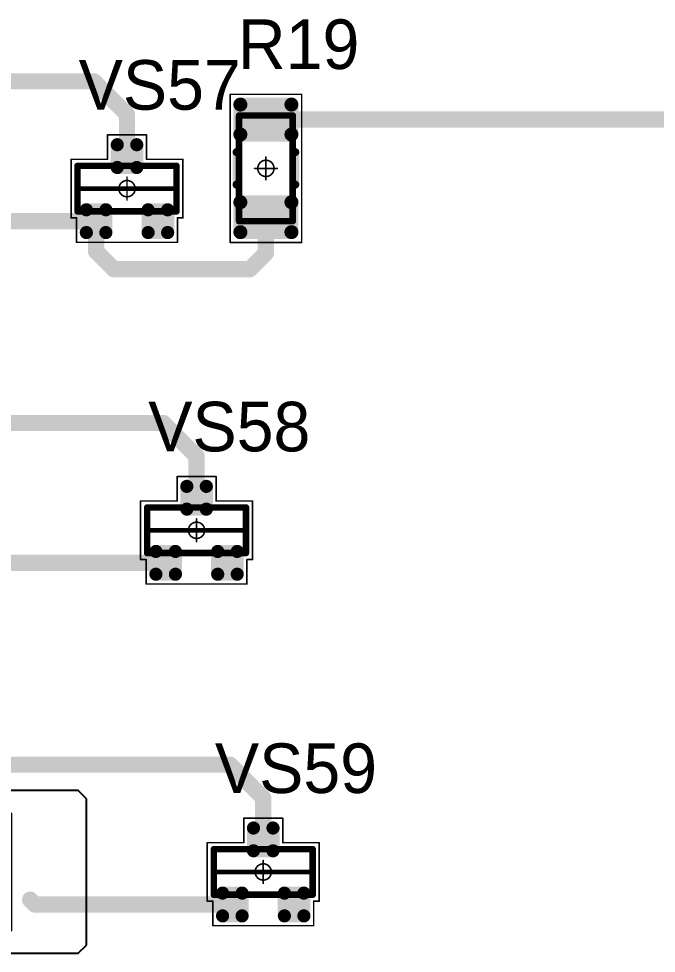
# Model space of a CAD drawing. Header units: millimetres. Extents: x 0 to 395, y 0 to 190.
# Drawn here: x 235.15 to 254.75, y 117.03 to 145.75 of the extents above; entities that cross this region are included whole.
import ezdxf

# ---------------------------------------------------------------- set-up
doc = ezdxf.new("R2010")
doc.units = ezdxf.units.MM
for name, color, linetype in [('Mechanical13', 56, 'Continuous'), ('Mechanical15', 56, 'Continuous'), ('TopLayer', 1, 'Continuous'), ('TopOverlay', 2, 'Continuous'), ('TopPaste', 8, 'Continuous'), ('TopSolder', 216, 'Continuous')]:
    doc.layers.add(name, color=color, linetype=linetype)

# ---------------------------------------------------------------- blocks, each defined once
blk = doc.blocks.new('SOT23_1125')
at = {"layer": 'Mechanical13', "const_width": 0.2}
for points in [[(-0.7, 1.52), (0.7, 1.52)], [(-0.7, 1.52), (-0.7, -1.52)], [(0.7, 1.52), (0.7, -1.52)], [(-0.7, -1.52), (0.7, -1.52)]]:
    blk.add_lwpolyline(points, dxfattribs=at)
at = {"layer": 'Mechanical13', "const_width": 0.1}
for points in [[(-0.75, 1.52, 1), (-0.65, 1.52, 1)], [(-0.75, 1.52, 1), (-0.65, 1.52, 1)], [(0.65, 1.52, 1), (0.75, 1.52, 1)], [(0.65, 1.52, 1), (0.75, 1.52, 1)], [(-0.75, -1.52, 1), (-0.65, -1.52, 1)], [(-0.75, -1.52, 1), (-0.65, -1.52, 1)], [(0.65, -1.52, 1), (0.75, -1.52, 1)], [(0.65, -1.52, 1), (0.75, -1.52, 1)]]:
    blk.add_lwpolyline(points, format="xyb", close=True, dxfattribs=at)
at = {"layer": 'Mechanical15', "const_width": 0.05}
for points in [[(-0.9, 1.72), (-0.9, 1.55)], [(-0.9, 1.72), (0.9, 1.72)], [(0.9, 1.72), (0.9, 0.6)], [(-1.65, 1.55), (-1.65, -1.55)], [(-1.65, 1.55), (-0.9, 1.55)], [(0.9, 0.6), (1.65, 0.6)], [(1.65, 0.6), (1.65, -0.6)], [(0, 0.35), (0, -0.35)], [(-0.35, 0), (0.35, 0)], [(0.9, -0.6), (1.65, -0.6)], [(0.9, -0.6), (0.9, -1.72)], [(-1.65, -1.55), (-0.9, -1.55)], [(-0.9, -1.55), (-0.9, -1.72)], [(-0.9, -1.72), (0.9, -1.72)]]:
    blk.add_lwpolyline(points, dxfattribs=at)
at = {"layer": 'Mechanical15'}
for points, const_width in [([(-0.913, 1.72, 1), (-0.888, 1.72, 1)], 0.025), ([(-0.913, 1.72, 1), (-0.888, 1.72, 1)], 0.025), ([(0.888, 1.72, 1), (0.913, 1.72, 1)], 0.025), ([(0.888, 1.72, 1), (0.913, 1.72, 1)], 0.025), ([(-1.662, 1.55, 1), (-1.637, 1.55, 1)], 0.025), ([(-1.662, 1.55, 1), (-1.637, 1.55, 1)], 0.025), ([(-0.913, 1.55, 1), (-0.888, 1.55, 1)], 0.025), ([(-0.913, 1.55, 1), (-0.888, 1.55, 1)], 0.025), ([(0.888, 0.6, 1), (0.913, 0.6, 1)], 0.025), ([(0.888, 0.6, 1), (0.913, 0.6, 1)], 0.025), ([(1.637, 0.6, 1), (1.662, 0.6, 1)], 0.025), ([(1.637, 0.6, 1), (1.662, 0.6, 1)], 0.025), ([(-0.012, 0.35, 1), (0.012, 0.35, 1)], 0.025), ([(-0.362, 0, 1), (-0.337, 0, 1)], 0.025), ([(0.25, 0, 1), (-0.25, 0, 1)], 0.05), ([(-0.262, 0, 1), (-0.238, 0, 1)], 0.025), ([(0.238, 0, 1), (0.262, 0, 1)], 0.025), ([(0.337, 0, 1), (0.362, 0, 1)], 0.025), ([(-0.012, -0.35, 1), (0.012, -0.35, 1)], 0.025), ([(0.888, -0.6, 1), (0.913, -0.6, 1)], 0.025), ([(0.888, -0.6, 1), (0.913, -0.6, 1)], 0.025), ([(1.637, -0.6, 1), (1.662, -0.6, 1)], 0.025), ([(1.637, -0.6, 1), (1.662, -0.6, 1)], 0.025), ([(-1.662, -1.55, 1), (-1.637, -1.55, 1)], 0.025), ([(-1.662, -1.55, 1), (-1.637, -1.55, 1)], 0.025), ([(-0.913, -1.55, 1), (-0.888, -1.55, 1)], 0.025), ([(-0.913, -1.55, 1), (-0.888, -1.55, 1)], 0.025), ([(-0.913, -1.72, 1), (-0.888, -1.72, 1)], 0.025), ([(-0.913, -1.72, 1), (-0.888, -1.72, 1)], 0.025), ([(0.888, -1.72, 1), (0.913, -1.72, 1)], 0.025), ([(0.888, -1.72, 1), (0.913, -1.72, 1)], 0.025)]:
    blk.add_lwpolyline(points, format="xyb", close=True, dxfattribs=dict(at, const_width=const_width))
at = {"layer": 'TopLayer', "const_width": 0.1}
for points in [[(-1.4, 1.25, 1), (-1.3, 1.25, 1)], [(-0.7, 1.25, 1), (-0.6, 1.25, 1)], [(-1.4, 0.65, 1), (-1.3, 0.65, 1)], [(-0.7, 0.65, 1), (-0.6, 0.65, 1)], [(0.6, 0.3, 1), (0.7, 0.3, 1)], [(1.3, 0.3, 1), (1.4, 0.3, 1)], [(0.6, -0.3, 1), (0.7, -0.3, 1)], [(1.3, -0.3, 1), (1.4, -0.3, 1)], [(-1.4, -0.65, 1), (-1.3, -0.65, 1)], [(-0.7, -0.65, 1), (-0.6, -0.65, 1)], [(-1.4, -1.25, 1), (-1.3, -1.25, 1)], [(-0.7, -1.25, 1), (-0.6, -1.25, 1)]]:
    blk.add_lwpolyline(points, format="xyb", close=True, dxfattribs=at)
at = {"layer": 'TopLayer'}
for points in [[(-1.45, 1.25), (-1.45, 0.65), (-0.55, 1.25), (-0.55, 0.65)], [(-1.35, 1.35), (-1.35, 0.55), (-0.65, 1.35), (-0.65, 0.55)], [(0.55, 0.3), (0.55, -0.3), (1.45, 0.3), (1.45, -0.3)], [(0.65, 0.4), (0.65, -0.4), (1.35, 0.4), (1.35, -0.4)], [(-1.35, -0.55), (-1.35, -1.35), (-0.65, -0.55), (-0.65, -1.35)], [(-1.45, -0.65), (-1.45, -1.25), (-0.55, -0.65), (-0.55, -1.25)]]:
    blk.add_solid(points, dxfattribs=at)
at = {"layer": 'TopOverlay', "const_width": 0.15}
blk.add_lwpolyline([(0, 1.5), (0, -1.5)], dxfattribs=at)
at = {"layer": 'TopOverlay', "const_width": 0.075}
for points in [[(-0.038, 1.5, 1), (0.038, 1.5, 1)], [(-0.038, -1.5, 1), (0.038, -1.5, 1)]]:
    blk.add_lwpolyline(points, format="xyb", close=True, dxfattribs=at)
at = {"layer": 'TopPaste', "const_width": 0.075}
for points in [[(-1.387, 1.25, 1), (-1.313, 1.25, 1)], [(-0.687, 1.25, 1), (-0.613, 1.25, 1)], [(-1.387, 0.65, 1), (-1.313, 0.65, 1)], [(-0.687, 0.65, 1), (-0.613, 0.65, 1)], [(0.613, 0.3, 1), (0.687, 0.3, 1)], [(1.313, 0.3, 1), (1.387, 0.3, 1)], [(0.613, -0.3, 1), (0.687, -0.3, 1)], [(1.313, -0.3, 1), (1.387, -0.3, 1)], [(-1.387, -0.65, 1), (-1.313, -0.65, 1)], [(-0.687, -0.65, 1), (-0.613, -0.65, 1)], [(-1.387, -1.25, 1), (-1.313, -1.25, 1)], [(-0.687, -1.25, 1), (-0.613, -1.25, 1)]]:
    blk.add_lwpolyline(points, format="xyb", close=True, dxfattribs=at)
at = {"layer": 'TopPaste'}
for points in [[(-1.425, 1.25), (-1.425, 0.65), (-0.575, 1.25), (-0.575, 0.65)], [(-1.35, 1.325), (-1.35, 0.575), (-0.65, 1.325), (-0.65, 0.575)], [(0.575, 0.3), (0.575, -0.3), (1.425, 0.3), (1.425, -0.3)], [(0.65, 0.375), (0.65, -0.375), (1.35, 0.375), (1.35, -0.375)], [(-1.425, -0.65), (-1.425, -1.25), (-0.575, -0.65), (-0.575, -1.25)], [(-1.35, -0.575), (-1.35, -1.325), (-0.65, -0.575), (-0.65, -1.325)]]:
    blk.add_solid(points, dxfattribs=at)
at = {"layer": 'TopSolder', "const_width": 0.202}
for points in [[(-1.451, 1.25, 1), (-1.249, 1.25, 1)], [(-0.751, 1.25, 1), (-0.549, 1.25, 1)], [(-1.451, 0.65, 1), (-1.249, 0.65, 1)], [(-0.751, 0.65, 1), (-0.549, 0.65, 1)], [(0.549, 0.3, 1), (0.751, 0.3, 1)], [(1.249, 0.3, 1), (1.451, 0.3, 1)], [(0.549, -0.3, 1), (0.751, -0.3, 1)], [(1.249, -0.3, 1), (1.451, -0.3, 1)], [(-1.451, -0.65, 1), (-1.249, -0.65, 1)], [(-0.751, -0.65, 1), (-0.549, -0.65, 1)], [(-1.451, -1.25, 1), (-1.249, -1.25, 1)], [(-0.751, -1.25, 1), (-0.549, -1.25, 1)]]:
    blk.add_lwpolyline(points, format="xyb", close=True, dxfattribs=at)
at = {"layer": 'TopSolder'}
for points in [[(-1.35, 1.452), (-1.35, 0.448), (-0.65, 1.452), (-0.65, 0.448)], [(-1.552, 1.25), (-1.552, 0.65), (-0.448, 1.25), (-0.448, 0.65)], [(0.448, 0.3), (0.448, -0.3), (1.552, 0.3), (1.552, -0.3)], [(0.65, 0.502), (0.65, -0.502), (1.35, 0.502), (1.35, -0.502)], [(-1.35, -0.448), (-1.35, -1.452), (-0.65, -0.448), (-0.65, -1.452)], [(-1.552, -0.65), (-1.552, -1.25), (-0.448, -0.65), (-0.448, -1.25)]]:
    blk.add_solid(points, dxfattribs=at)
blk = doc.blocks.new('SOT23_1126')
at = {"layer": 'Mechanical13', "const_width": 0.2}
for points in [[(-0.7, 1.52), (0.7, 1.52)], [(-0.7, 1.52), (-0.7, -1.52)], [(0.7, 1.52), (0.7, -1.52)], [(-0.7, -1.52), (0.7, -1.52)]]:
    blk.add_lwpolyline(points, dxfattribs=at)
at = {"layer": 'Mechanical13', "const_width": 0.1}
for points in [[(-0.75, 1.52, 1), (-0.65, 1.52, 1)], [(-0.75, 1.52, 1), (-0.65, 1.52, 1)], [(0.65, 1.52, 1), (0.75, 1.52, 1)], [(0.65, 1.52, 1), (0.75, 1.52, 1)], [(-0.75, -1.52, 1), (-0.65, -1.52, 1)], [(-0.75, -1.52, 1), (-0.65, -1.52, 1)], [(0.65, -1.52, 1), (0.75, -1.52, 1)], [(0.65, -1.52, 1), (0.75, -1.52, 1)]]:
    blk.add_lwpolyline(points, format="xyb", close=True, dxfattribs=at)
at = {"layer": 'Mechanical15', "const_width": 0.05}
for points in [[(-0.9, 1.72), (-0.9, 1.55)], [(-0.9, 1.72), (0.9, 1.72)], [(0.9, 1.72), (0.9, 0.6)], [(-1.65, 1.55), (-1.65, -1.55)], [(-1.65, 1.55), (-0.9, 1.55)], [(0.9, 0.6), (1.65, 0.6)], [(1.65, 0.6), (1.65, -0.6)], [(0, 0.35), (0, -0.35)], [(-0.35, 0), (0.35, 0)], [(0.9, -0.6), (1.65, -0.6)], [(0.9, -0.6), (0.9, -1.72)], [(-1.65, -1.55), (-0.9, -1.55)], [(-0.9, -1.55), (-0.9, -1.72)], [(-0.9, -1.72), (0.9, -1.72)]]:
    blk.add_lwpolyline(points, dxfattribs=at)
at = {"layer": 'Mechanical15'}
for points, const_width in [([(-0.913, 1.72, 1), (-0.888, 1.72, 1)], 0.025), ([(-0.913, 1.72, 1), (-0.888, 1.72, 1)], 0.025), ([(0.888, 1.72, 1), (0.913, 1.72, 1)], 0.025), ([(0.888, 1.72, 1), (0.913, 1.72, 1)], 0.025), ([(-1.662, 1.55, 1), (-1.637, 1.55, 1)], 0.025), ([(-1.662, 1.55, 1), (-1.637, 1.55, 1)], 0.025), ([(-0.913, 1.55, 1), (-0.888, 1.55, 1)], 0.025), ([(-0.913, 1.55, 1), (-0.888, 1.55, 1)], 0.025), ([(0.888, 0.6, 1), (0.913, 0.6, 1)], 0.025), ([(0.888, 0.6, 1), (0.913, 0.6, 1)], 0.025), ([(1.637, 0.6, 1), (1.662, 0.6, 1)], 0.025), ([(1.637, 0.6, 1), (1.662, 0.6, 1)], 0.025), ([(-0.012, 0.35, 1), (0.012, 0.35, 1)], 0.025), ([(-0.362, 0, 1), (-0.337, 0, 1)], 0.025), ([(0.25, 0, 1), (-0.25, 0, 1)], 0.05), ([(-0.262, 0, 1), (-0.238, 0, 1)], 0.025), ([(0.238, 0, 1), (0.262, 0, 1)], 0.025), ([(0.337, 0, 1), (0.362, 0, 1)], 0.025), ([(-0.012, -0.35, 1), (0.012, -0.35, 1)], 0.025), ([(0.888, -0.6, 1), (0.913, -0.6, 1)], 0.025), ([(0.888, -0.6, 1), (0.913, -0.6, 1)], 0.025), ([(1.637, -0.6, 1), (1.662, -0.6, 1)], 0.025), ([(1.637, -0.6, 1), (1.662, -0.6, 1)], 0.025), ([(-1.662, -1.55, 1), (-1.637, -1.55, 1)], 0.025), ([(-1.662, -1.55, 1), (-1.637, -1.55, 1)], 0.025), ([(-0.913, -1.55, 1), (-0.888, -1.55, 1)], 0.025), ([(-0.913, -1.55, 1), (-0.888, -1.55, 1)], 0.025), ([(-0.913, -1.72, 1), (-0.888, -1.72, 1)], 0.025), ([(-0.913, -1.72, 1), (-0.888, -1.72, 1)], 0.025), ([(0.888, -1.72, 1), (0.913, -1.72, 1)], 0.025), ([(0.888, -1.72, 1), (0.913, -1.72, 1)], 0.025)]:
    blk.add_lwpolyline(points, format="xyb", close=True, dxfattribs=dict(at, const_width=const_width))
at = {"layer": 'TopLayer', "const_width": 0.1}
for points in [[(-1.4, 1.25, 1), (-1.3, 1.25, 1)], [(-0.7, 1.25, 1), (-0.6, 1.25, 1)], [(-1.4, 0.65, 1), (-1.3, 0.65, 1)], [(-0.7, 0.65, 1), (-0.6, 0.65, 1)], [(0.6, 0.3, 1), (0.7, 0.3, 1)], [(1.3, 0.3, 1), (1.4, 0.3, 1)], [(0.6, -0.3, 1), (0.7, -0.3, 1)], [(1.3, -0.3, 1), (1.4, -0.3, 1)], [(-1.4, -0.65, 1), (-1.3, -0.65, 1)], [(-0.7, -0.65, 1), (-0.6, -0.65, 1)], [(-1.4, -1.25, 1), (-1.3, -1.25, 1)], [(-0.7, -1.25, 1), (-0.6, -1.25, 1)]]:
    blk.add_lwpolyline(points, format="xyb", close=True, dxfattribs=at)
at = {"layer": 'TopLayer'}
for points in [[(-1.45, 1.25), (-1.45, 0.65), (-0.55, 1.25), (-0.55, 0.65)], [(-1.35, 1.35), (-1.35, 0.55), (-0.65, 1.35), (-0.65, 0.55)], [(0.55, 0.3), (0.55, -0.3), (1.45, 0.3), (1.45, -0.3)], [(0.65, 0.4), (0.65, -0.4), (1.35, 0.4), (1.35, -0.4)], [(-1.35, -0.55), (-1.35, -1.35), (-0.65, -0.55), (-0.65, -1.35)], [(-1.45, -0.65), (-1.45, -1.25), (-0.55, -0.65), (-0.55, -1.25)]]:
    blk.add_solid(points, dxfattribs=at)
at = {"layer": 'TopOverlay', "const_width": 0.15}
blk.add_lwpolyline([(0, 1.5), (0, -1.5)], dxfattribs=at)
at = {"layer": 'TopOverlay', "const_width": 0.075}
for points in [[(-0.038, 1.5, 1), (0.038, 1.5, 1)], [(-0.038, -1.5, 1), (0.038, -1.5, 1)]]:
    blk.add_lwpolyline(points, format="xyb", close=True, dxfattribs=at)
at = {"layer": 'TopPaste', "const_width": 0.075}
for points in [[(-1.387, 1.25, 1), (-1.313, 1.25, 1)], [(-0.687, 1.25, 1), (-0.613, 1.25, 1)], [(-1.387, 0.65, 1), (-1.313, 0.65, 1)], [(-0.687, 0.65, 1), (-0.613, 0.65, 1)], [(0.613, 0.3, 1), (0.687, 0.3, 1)], [(1.313, 0.3, 1), (1.387, 0.3, 1)], [(0.613, -0.3, 1), (0.687, -0.3, 1)], [(1.313, -0.3, 1), (1.387, -0.3, 1)], [(-1.387, -0.65, 1), (-1.313, -0.65, 1)], [(-0.687, -0.65, 1), (-0.613, -0.65, 1)], [(-1.387, -1.25, 1), (-1.313, -1.25, 1)], [(-0.687, -1.25, 1), (-0.613, -1.25, 1)]]:
    blk.add_lwpolyline(points, format="xyb", close=True, dxfattribs=at)
at = {"layer": 'TopPaste'}
for points in [[(-1.425, 1.25), (-1.425, 0.65), (-0.575, 1.25), (-0.575, 0.65)], [(-1.35, 1.325), (-1.35, 0.575), (-0.65, 1.325), (-0.65, 0.575)], [(0.575, 0.3), (0.575, -0.3), (1.425, 0.3), (1.425, -0.3)], [(0.65, 0.375), (0.65, -0.375), (1.35, 0.375), (1.35, -0.375)], [(-1.425, -0.65), (-1.425, -1.25), (-0.575, -0.65), (-0.575, -1.25)], [(-1.35, -0.575), (-1.35, -1.325), (-0.65, -0.575), (-0.65, -1.325)]]:
    blk.add_solid(points, dxfattribs=at)
at = {"layer": 'TopSolder', "const_width": 0.202}
for points in [[(-1.451, 1.25, 1), (-1.249, 1.25, 1)], [(-0.751, 1.25, 1), (-0.549, 1.25, 1)], [(-1.451, 0.65, 1), (-1.249, 0.65, 1)], [(-0.751, 0.65, 1), (-0.549, 0.65, 1)], [(0.549, 0.3, 1), (0.751, 0.3, 1)], [(1.249, 0.3, 1), (1.451, 0.3, 1)], [(0.549, -0.3, 1), (0.751, -0.3, 1)], [(1.249, -0.3, 1), (1.451, -0.3, 1)], [(-1.451, -0.65, 1), (-1.249, -0.65, 1)], [(-0.751, -0.65, 1), (-0.549, -0.65, 1)], [(-1.451, -1.25, 1), (-1.249, -1.25, 1)], [(-0.751, -1.25, 1), (-0.549, -1.25, 1)]]:
    blk.add_lwpolyline(points, format="xyb", close=True, dxfattribs=at)
at = {"layer": 'TopSolder'}
for points in [[(-1.35, 1.452), (-1.35, 0.448), (-0.65, 1.452), (-0.65, 0.448)], [(-1.552, 1.25), (-1.552, 0.65), (-0.448, 1.25), (-0.448, 0.65)], [(0.448, 0.3), (0.448, -0.3), (1.552, 0.3), (1.552, -0.3)], [(0.65, 0.502), (0.65, -0.502), (1.35, 0.502), (1.35, -0.502)], [(-1.35, -0.448), (-1.35, -1.452), (-0.65, -0.448), (-0.65, -1.452)], [(-1.552, -0.65), (-1.552, -1.25), (-0.448, -0.65), (-0.448, -1.25)]]:
    blk.add_solid(points, dxfattribs=at)
blk = doc.blocks.new('SOT23_1127')
at = {"layer": 'Mechanical13', "const_width": 0.2}
for points in [[(-0.7, 1.52), (0.7, 1.52)], [(-0.7, 1.52), (-0.7, -1.52)], [(0.7, 1.52), (0.7, -1.52)], [(-0.7, -1.52), (0.7, -1.52)]]:
    blk.add_lwpolyline(points, dxfattribs=at)
at = {"layer": 'Mechanical13', "const_width": 0.1}
for points in [[(-0.75, 1.52, 1), (-0.65, 1.52, 1)], [(-0.75, 1.52, 1), (-0.65, 1.52, 1)], [(0.65, 1.52, 1), (0.75, 1.52, 1)], [(0.65, 1.52, 1), (0.75, 1.52, 1)], [(-0.75, -1.52, 1), (-0.65, -1.52, 1)], [(-0.75, -1.52, 1), (-0.65, -1.52, 1)], [(0.65, -1.52, 1), (0.75, -1.52, 1)], [(0.65, -1.52, 1), (0.75, -1.52, 1)]]:
    blk.add_lwpolyline(points, format="xyb", close=True, dxfattribs=at)
at = {"layer": 'Mechanical15', "const_width": 0.05}
for points in [[(-0.9, 1.72), (-0.9, 1.55)], [(-0.9, 1.72), (0.9, 1.72)], [(0.9, 1.72), (0.9, 0.6)], [(-1.65, 1.55), (-1.65, -1.55)], [(-1.65, 1.55), (-0.9, 1.55)], [(0.9, 0.6), (1.65, 0.6)], [(1.65, 0.6), (1.65, -0.6)], [(0, 0.35), (0, -0.35)], [(-0.35, 0), (0.35, 0)], [(0.9, -0.6), (1.65, -0.6)], [(0.9, -0.6), (0.9, -1.72)], [(-1.65, -1.55), (-0.9, -1.55)], [(-0.9, -1.55), (-0.9, -1.72)], [(-0.9, -1.72), (0.9, -1.72)]]:
    blk.add_lwpolyline(points, dxfattribs=at)
at = {"layer": 'Mechanical15'}
for points, const_width in [([(-0.913, 1.72, 1), (-0.888, 1.72, 1)], 0.025), ([(-0.913, 1.72, 1), (-0.888, 1.72, 1)], 0.025), ([(0.888, 1.72, 1), (0.913, 1.72, 1)], 0.025), ([(0.888, 1.72, 1), (0.913, 1.72, 1)], 0.025), ([(-1.662, 1.55, 1), (-1.637, 1.55, 1)], 0.025), ([(-1.662, 1.55, 1), (-1.637, 1.55, 1)], 0.025), ([(-0.913, 1.55, 1), (-0.888, 1.55, 1)], 0.025), ([(-0.913, 1.55, 1), (-0.888, 1.55, 1)], 0.025), ([(0.888, 0.6, 1), (0.913, 0.6, 1)], 0.025), ([(0.888, 0.6, 1), (0.913, 0.6, 1)], 0.025), ([(1.637, 0.6, 1), (1.662, 0.6, 1)], 0.025), ([(1.637, 0.6, 1), (1.662, 0.6, 1)], 0.025), ([(-0.012, 0.35, 1), (0.012, 0.35, 1)], 0.025), ([(-0.362, 0, 1), (-0.337, 0, 1)], 0.025), ([(0.25, 0, 1), (-0.25, 0, 1)], 0.05), ([(-0.262, 0, 1), (-0.238, 0, 1)], 0.025), ([(0.238, 0, 1), (0.262, 0, 1)], 0.025), ([(0.337, 0, 1), (0.362, 0, 1)], 0.025), ([(-0.012, -0.35, 1), (0.012, -0.35, 1)], 0.025), ([(0.888, -0.6, 1), (0.913, -0.6, 1)], 0.025), ([(0.888, -0.6, 1), (0.913, -0.6, 1)], 0.025), ([(1.637, -0.6, 1), (1.662, -0.6, 1)], 0.025), ([(1.637, -0.6, 1), (1.662, -0.6, 1)], 0.025), ([(-1.662, -1.55, 1), (-1.637, -1.55, 1)], 0.025), ([(-1.662, -1.55, 1), (-1.637, -1.55, 1)], 0.025), ([(-0.913, -1.55, 1), (-0.888, -1.55, 1)], 0.025), ([(-0.913, -1.55, 1), (-0.888, -1.55, 1)], 0.025), ([(-0.913, -1.72, 1), (-0.888, -1.72, 1)], 0.025), ([(-0.913, -1.72, 1), (-0.888, -1.72, 1)], 0.025), ([(0.888, -1.72, 1), (0.913, -1.72, 1)], 0.025), ([(0.888, -1.72, 1), (0.913, -1.72, 1)], 0.025)]:
    blk.add_lwpolyline(points, format="xyb", close=True, dxfattribs=dict(at, const_width=const_width))
at = {"layer": 'TopLayer', "const_width": 0.1}
for points in [[(-1.4, 1.25, 1), (-1.3, 1.25, 1)], [(-0.7, 1.25, 1), (-0.6, 1.25, 1)], [(-1.4, 0.65, 1), (-1.3, 0.65, 1)], [(-0.7, 0.65, 1), (-0.6, 0.65, 1)], [(0.6, 0.3, 1), (0.7, 0.3, 1)], [(1.3, 0.3, 1), (1.4, 0.3, 1)], [(0.6, -0.3, 1), (0.7, -0.3, 1)], [(1.3, -0.3, 1), (1.4, -0.3, 1)], [(-1.4, -0.65, 1), (-1.3, -0.65, 1)], [(-0.7, -0.65, 1), (-0.6, -0.65, 1)], [(-1.4, -1.25, 1), (-1.3, -1.25, 1)], [(-0.7, -1.25, 1), (-0.6, -1.25, 1)]]:
    blk.add_lwpolyline(points, format="xyb", close=True, dxfattribs=at)
at = {"layer": 'TopLayer'}
for points in [[(-1.45, 1.25), (-1.45, 0.65), (-0.55, 1.25), (-0.55, 0.65)], [(-1.35, 1.35), (-1.35, 0.55), (-0.65, 1.35), (-0.65, 0.55)], [(0.55, 0.3), (0.55, -0.3), (1.45, 0.3), (1.45, -0.3)], [(0.65, 0.4), (0.65, -0.4), (1.35, 0.4), (1.35, -0.4)], [(-1.35, -0.55), (-1.35, -1.35), (-0.65, -0.55), (-0.65, -1.35)], [(-1.45, -0.65), (-1.45, -1.25), (-0.55, -0.65), (-0.55, -1.25)]]:
    blk.add_solid(points, dxfattribs=at)
at = {"layer": 'TopOverlay', "const_width": 0.15}
blk.add_lwpolyline([(0, 1.5), (0, -1.5)], dxfattribs=at)
at = {"layer": 'TopOverlay', "const_width": 0.075}
for points in [[(-0.038, 1.5, 1), (0.038, 1.5, 1)], [(-0.038, -1.5, 1), (0.038, -1.5, 1)]]:
    blk.add_lwpolyline(points, format="xyb", close=True, dxfattribs=at)
at = {"layer": 'TopPaste', "const_width": 0.075}
for points in [[(-1.387, 1.25, 1), (-1.313, 1.25, 1)], [(-0.687, 1.25, 1), (-0.613, 1.25, 1)], [(-1.387, 0.65, 1), (-1.313, 0.65, 1)], [(-0.687, 0.65, 1), (-0.613, 0.65, 1)], [(0.613, 0.3, 1), (0.687, 0.3, 1)], [(1.313, 0.3, 1), (1.387, 0.3, 1)], [(0.613, -0.3, 1), (0.687, -0.3, 1)], [(1.313, -0.3, 1), (1.387, -0.3, 1)], [(-1.387, -0.65, 1), (-1.313, -0.65, 1)], [(-0.687, -0.65, 1), (-0.613, -0.65, 1)], [(-1.387, -1.25, 1), (-1.313, -1.25, 1)], [(-0.687, -1.25, 1), (-0.613, -1.25, 1)]]:
    blk.add_lwpolyline(points, format="xyb", close=True, dxfattribs=at)
at = {"layer": 'TopPaste'}
for points in [[(-1.425, 1.25), (-1.425, 0.65), (-0.575, 1.25), (-0.575, 0.65)], [(-1.35, 1.325), (-1.35, 0.575), (-0.65, 1.325), (-0.65, 0.575)], [(0.575, 0.3), (0.575, -0.3), (1.425, 0.3), (1.425, -0.3)], [(0.65, 0.375), (0.65, -0.375), (1.35, 0.375), (1.35, -0.375)], [(-1.425, -0.65), (-1.425, -1.25), (-0.575, -0.65), (-0.575, -1.25)], [(-1.35, -0.575), (-1.35, -1.325), (-0.65, -0.575), (-0.65, -1.325)]]:
    blk.add_solid(points, dxfattribs=at)
at = {"layer": 'TopSolder', "const_width": 0.202}
for points in [[(-1.451, 1.25, 1), (-1.249, 1.25, 1)], [(-0.751, 1.25, 1), (-0.549, 1.25, 1)], [(-1.451, 0.65, 1), (-1.249, 0.65, 1)], [(-0.751, 0.65, 1), (-0.549, 0.65, 1)], [(0.549, 0.3, 1), (0.751, 0.3, 1)], [(1.249, 0.3, 1), (1.451, 0.3, 1)], [(0.549, -0.3, 1), (0.751, -0.3, 1)], [(1.249, -0.3, 1), (1.451, -0.3, 1)], [(-1.451, -0.65, 1), (-1.249, -0.65, 1)], [(-0.751, -0.65, 1), (-0.549, -0.65, 1)], [(-1.451, -1.25, 1), (-1.249, -1.25, 1)], [(-0.751, -1.25, 1), (-0.549, -1.25, 1)]]:
    blk.add_lwpolyline(points, format="xyb", close=True, dxfattribs=at)
at = {"layer": 'TopSolder'}
for points in [[(-1.35, 1.452), (-1.35, 0.448), (-0.65, 1.452), (-0.65, 0.448)], [(-1.552, 1.25), (-1.552, 0.65), (-0.448, 1.25), (-0.448, 0.65)], [(0.448, 0.3), (0.448, -0.3), (1.552, 0.3), (1.552, -0.3)], [(0.65, 0.502), (0.65, -0.502), (1.35, 0.502), (1.35, -0.502)], [(-1.35, -0.448), (-1.35, -1.452), (-0.65, -0.448), (-0.65, -1.452)], [(-1.552, -0.65), (-1.552, -1.25), (-0.448, -0.65), (-0.448, -1.25)]]:
    blk.add_solid(points, dxfattribs=at)
blk = doc.blocks.new('RC1206S_1204')
at = {"layer": 'Mechanical13', "const_width": 0.2}
for points in [[(-1.625, 0.825), (-1.625, -0.825)], [(-1.625, 0.825), (1.625, 0.825)], [(1.625, 0.825), (1.625, -0.825)], [(-1.625, -0.825), (1.625, -0.825)]]:
    blk.add_lwpolyline(points, dxfattribs=at)
at = {"layer": 'Mechanical13', "const_width": 0.1}
for points in [[(-1.675, 0.825, 1), (-1.575, 0.825, 1)], [(-1.675, 0.825, 1), (-1.575, 0.825, 1)], [(1.575, 0.825, 1), (1.675, 0.825, 1)], [(1.575, 0.825, 1), (1.675, 0.825, 1)], [(-1.675, -0.825, 1), (-1.575, -0.825, 1)], [(-1.675, -0.825, 1), (-1.575, -0.825, 1)], [(1.575, -0.825, 1), (1.675, -0.825, 1)], [(1.575, -0.825, 1), (1.675, -0.825, 1)]]:
    blk.add_lwpolyline(points, format="xyb", close=True, dxfattribs=at)
at = {"layer": 'Mechanical15', "const_width": 0.05}
for points in [[(-2.275, 1.1), (-2.275, -1.1)], [(-2.275, 1.1), (2.275, 1.1)], [(2.275, 1.1), (2.275, -1.1)], [(0, 0.35), (0, -0.35)], [(-0.35, 0), (0.35, 0)], [(-2.275, -1.1), (2.275, -1.1)]]:
    blk.add_lwpolyline(points, dxfattribs=at)
at = {"layer": 'Mechanical15'}
for points, const_width in [([(-2.287, 1.1, 1), (-2.262, 1.1, 1)], 0.025), ([(-2.287, 1.1, 1), (-2.262, 1.1, 1)], 0.025), ([(2.262, 1.1, 1), (2.287, 1.1, 1)], 0.025), ([(2.262, 1.1, 1), (2.287, 1.1, 1)], 0.025), ([(-0.012, 0.35, 1), (0.012, 0.35, 1)], 0.025), ([(-0.362, 0, 1), (-0.337, 0, 1)], 0.025), ([(0.25, 0, 1), (-0.25, 0, 1)], 0.05), ([(-0.262, 0, 1), (-0.238, 0, 1)], 0.025), ([(0.238, 0, 1), (0.262, 0, 1)], 0.025), ([(0.337, 0, 1), (0.362, 0, 1)], 0.025), ([(-0.012, -0.35, 1), (0.012, -0.35, 1)], 0.025), ([(-2.287, -1.1, 1), (-2.262, -1.1, 1)], 0.025), ([(-2.287, -1.1, 1), (-2.262, -1.1, 1)], 0.025), ([(2.262, -1.1, 1), (2.287, -1.1, 1)], 0.025), ([(2.262, -1.1, 1), (2.287, -1.1, 1)], 0.025)]:
    blk.add_lwpolyline(points, format="xyb", close=True, dxfattribs=dict(at, const_width=const_width))
at = {"layer": 'TopLayer', "const_width": 0.115}
for points in [[(-2.018, 0.785, 1), (-1.903, 0.785, 1)], [(-1.098, 0.785, 1), (-0.983, 0.785, 1)], [(0.983, 0.785, 1), (1.098, 0.785, 1)], [(1.903, 0.785, 1), (2.018, 0.785, 1)], [(-2.018, -0.785, 1), (-1.903, -0.785, 1)], [(-1.098, -0.785, 1), (-0.983, -0.785, 1)], [(0.983, -0.785, 1), (1.098, -0.785, 1)], [(1.903, -0.785, 1), (2.018, -0.785, 1)]]:
    blk.add_lwpolyline(points, format="xyb", close=True, dxfattribs=at)
at = {"layer": 'TopLayer'}
for points in [[(-1.96, -0.9), (-1.04, -0.9), (-1.96, 0.9), (-1.04, 0.9)], [(1.04, -0.9), (1.96, -0.9), (1.04, 0.9), (1.96, 0.9)], [(-2.075, -0.785), (-0.925, -0.785), (-2.075, 0.785), (-0.925, 0.785)], [(0.925, -0.785), (2.075, -0.785), (0.925, 0.785), (2.075, 0.785)]]:
    blk.add_solid(points, dxfattribs=at)
at = {"layer": 'TopOverlay', "const_width": 0.25}
for points in [[(-0.5, 0.9), (0.5, 0.9)], [(-0.5, -0.9), (0.5, -0.9)]]:
    blk.add_lwpolyline(points, dxfattribs=at)
at = {"layer": 'TopOverlay', "const_width": 0.125}
for points in [[(-0.562, 0.9, 1), (-0.437, 0.9, 1)], [(0.437, 0.9, 1), (0.562, 0.9, 1)], [(-0.562, -0.9, 1), (-0.437, -0.9, 1)], [(0.437, -0.9, 1), (0.562, -0.9, 1)]]:
    blk.add_lwpolyline(points, format="xyb", close=True, dxfattribs=at)
at = {"layer": 'TopPaste', "const_width": 0.09}
for points in [[(-2.005, 0.785, 1), (-1.915, 0.785, 1)], [(-1.085, 0.785, 1), (-0.995, 0.785, 1)], [(0.995, 0.785, 1), (1.085, 0.785, 1)], [(1.915, 0.785, 1), (2.005, 0.785, 1)], [(-2.005, -0.785, 1), (-1.915, -0.785, 1)], [(-1.085, -0.785, 1), (-0.995, -0.785, 1)], [(0.995, -0.785, 1), (1.085, -0.785, 1)], [(1.915, -0.785, 1), (2.005, -0.785, 1)]]:
    blk.add_lwpolyline(points, format="xyb", close=True, dxfattribs=at)
at = {"layer": 'TopPaste'}
for points in [[(-1.96, -0.875), (-1.04, -0.875), (-1.96, 0.875), (-1.04, 0.875)], [(1.04, -0.875), (1.96, -0.875), (1.04, 0.875), (1.96, 0.875)], [(-2.05, -0.785), (-0.95, -0.785), (-2.05, 0.785), (-0.95, 0.785)], [(0.95, -0.785), (2.05, -0.785), (0.95, 0.785), (2.05, 0.785)]]:
    blk.add_solid(points, dxfattribs=at)
at = {"layer": 'TopSolder', "const_width": 0.215}
for points in [[(-2.068, 0.785, 1), (-1.853, 0.785, 1)], [(-1.148, 0.785, 1), (-0.933, 0.785, 1)], [(0.933, 0.785, 1), (1.148, 0.785, 1)], [(1.853, 0.785, 1), (2.068, 0.785, 1)], [(-2.068, -0.785, 1), (-1.853, -0.785, 1)], [(-1.148, -0.785, 1), (-0.933, -0.785, 1)], [(0.933, -0.785, 1), (1.148, -0.785, 1)], [(1.853, -0.785, 1), (2.068, -0.785, 1)]]:
    blk.add_lwpolyline(points, format="xyb", close=True, dxfattribs=at)
at = {"layer": 'TopSolder'}
for points in [[(-1.96, -1), (-1.04, -1), (-1.96, 1), (-1.04, 1)], [(1.04, -1), (1.96, -1), (1.04, 1), (1.96, 1)], [(-2.175, -0.785), (-0.825, -0.785), (-2.175, 0.785), (-0.825, 0.785)], [(0.825, -0.785), (2.175, -0.785), (0.825, 0.785), (2.175, 0.785)]]:
    blk.add_solid(points, dxfattribs=at)
blk = doc.blocks.new('T66G_4_1274')
at = {"layer": 'Mechanical13'}
for p, q in [((2.936, 0.071), (2.936, -1)), ((2.4, -0.464), (3.471, -0.464))]:
    blk.add_line(p, q, dxfattribs=at)
at = {"layer": 'Mechanical13', "const_width": 0.2}
for points in [[(1.7, 1.5), (-1.7, 1.5)], [(-1.7, 1.5), (-1.7, -1.5)], [(1.7, 1.5), (1.7, -1.5)], [(1.7, -1.5), (-1.7, -1.5)]]:
    blk.add_lwpolyline(points, dxfattribs=at)
at = {"layer": 'Mechanical13'}
for points, const_width in [([(-1.75, 1.5, 1), (-1.65, 1.5, 1)], 0.1), ([(-1.75, 1.5, 1), (-1.65, 1.5, 1)], 0.1), ([(1.65, 1.5, 1), (1.75, 1.5, 1)], 0.1), ([(1.65, 1.5, 1), (1.75, 1.5, 1)], 0.1), ([(1.3, 0, 1), (-1.3, 0, 1)], 0.2), ([(-1.35, 0, 1), (-1.25, 0, 1)], 0.1), ([(1.25, 0, 1), (1.35, 0, 1)], 0.1), ([(-1.75, -1.5, 1), (-1.65, -1.5, 1)], 0.1), ([(-1.75, -1.5, 1), (-1.65, -1.5, 1)], 0.1), ([(1.65, -1.5, 1), (1.75, -1.5, 1)], 0.1), ([(1.65, -1.5, 1), (1.75, -1.5, 1)], 0.1)]:
    blk.add_lwpolyline(points, format="xyb", close=True, dxfattribs=dict(at, const_width=const_width))
at = {"layer": 'Mechanical15', "const_width": 0.05}
for points in [[(-2.45, 1.8), (-2.45, -1.8)], [(2.45, 1.8), (-2.45, 1.8)], [(2.45, 1.8), (2.45, -1.8)], [(0, 0.35), (0, -0.35)], [(0.35, 0), (-0.35, 0)], [(2.45, -1.8), (-2.45, -1.8)]]:
    blk.add_lwpolyline(points, dxfattribs=at)
at = {"layer": 'Mechanical15'}
for points, const_width in [([(-2.462, 1.8, 1), (-2.438, 1.8, 1)], 0.025), ([(-2.462, 1.8, 1), (-2.438, 1.8, 1)], 0.025), ([(2.438, 1.8, 1), (2.462, 1.8, 1)], 0.025), ([(2.438, 1.8, 1), (2.462, 1.8, 1)], 0.025), ([(-0.012, 0.35, 1), (0.012, 0.35, 1)], 0.025), ([(-0.362, 0, 1), (-0.337, 0, 1)], 0.025), ([(0.25, 0, 1), (-0.25, 0, 1)], 0.05), ([(-0.262, 0, 1), (-0.238, 0, 1)], 0.025), ([(0.238, 0, 1), (0.262, 0, 1)], 0.025), ([(0.337, 0, 1), (0.362, 0, 1)], 0.025), ([(-0.012, -0.35, 1), (0.012, -0.35, 1)], 0.025), ([(-2.462, -1.8, 1), (-2.438, -1.8, 1)], 0.025), ([(-2.462, -1.8, 1), (-2.438, -1.8, 1)], 0.025), ([(2.438, -1.8, 1), (2.462, -1.8, 1)], 0.025), ([(2.438, -1.8, 1), (2.462, -1.8, 1)], 0.025)]:
    blk.add_lwpolyline(points, format="xyb", close=True, dxfattribs=dict(at, const_width=const_width))
at = {"layer": 'TopLayer'}
for p, q in [((-4.5, 2.5), (-4.75, 2.25)), ((-1, 2.5), (-4.5, 2.5)), ((-0.75, 2.25), (-1, 2.5)), ((1, 2.5), (0.75, 2.25)), ((4.5, 2.5), (1, 2.5)), ((4.75, 2.25), (4.5, 2.5)), ((-4.75, 2.25), (-4.75, -2.25)), ((-0.75, -2.25), (-0.75, 2.25)), ((0.75, 2.25), (0.75, -2.25)), ((4.75, -2.25), (4.75, 2.25)), ((-4.75, -2.25), (-4.5, -2.5)), ((-1, -2.5), (-0.75, -2.25)), ((0.75, -2.25), (1, -2.5)), ((4.5, -2.5), (4.75, -2.25)), ((-4.5, -2.5), (-1, -2.5)), ((1, -2.5), (4.5, -2.5))]:
    blk.add_line(p, q, dxfattribs=at)
at = {"layer": 'TopLayer', "const_width": 0.15}
for points in [[(-2.175, 1.15, 1), (-2.025, 1.15, 1)], [(-0.975, 1.15, 1), (-0.825, 1.15, 1)], [(0.825, 1.15, 1), (0.975, 1.15, 1)], [(2.025, 1.15, 1), (2.175, 1.15, 1)], [(-2.175, -1.15, 1), (-2.025, -1.15, 1)], [(-0.975, -1.15, 1), (-0.825, -1.15, 1)], [(0.825, -1.15, 1), (0.975, -1.15, 1)], [(2.025, -1.15, 1), (2.175, -1.15, 1)]]:
    blk.add_lwpolyline(points, format="xyb", close=True, dxfattribs=at)
at = {"layer": 'TopLayer'}
for points in [[(-0.75, 1.15), (-2.25, 1.15), (-0.75, -1.15), (-2.25, -1.15)], [(-0.9, 1.3), (-2.1, 1.3), (-0.9, -1.3), (-2.1, -1.3)], [(2.25, 1.15), (0.75, 1.15), (2.25, -1.15), (0.75, -1.15)], [(2.1, 1.3), (0.9, 1.3), (2.1, -1.3), (0.9, -1.3)]]:
    blk.add_solid(points, dxfattribs=at)
at = {"layer": 'TopOverlay'}
for p, q in [((2.928, 0.057), (2.928, -0.8)), ((2.5, -0.372), (3.357, -0.372))]:
    blk.add_line(p, q, dxfattribs=at)
at = {"layer": 'TopOverlay', "const_width": 0.25}
for points in [[(1.5, 1.525), (-1.5, 1.525)], [(1.5, -1.525), (-1.5, -1.525)]]:
    blk.add_lwpolyline(points, dxfattribs=at)
at = {"layer": 'TopOverlay', "const_width": 0.125}
for points in [[(-1.562, 1.525, 1), (-1.438, 1.525, 1)], [(1.438, 1.525, 1), (1.562, 1.525, 1)], [(-1.562, -1.525, 1), (-1.438, -1.525, 1)], [(1.438, -1.525, 1), (1.562, -1.525, 1)]]:
    blk.add_lwpolyline(points, format="xyb", close=True, dxfattribs=at)
at = {"layer": 'TopPaste', "const_width": 0.125}
for points in [[(-2.163, 1.15, 1), (-2.038, 1.15, 1)], [(-0.963, 1.15, 1), (-0.838, 1.15, 1)], [(0.838, 1.15, 1), (0.963, 1.15, 1)], [(2.038, 1.15, 1), (2.163, 1.15, 1)], [(-2.163, -1.15, 1), (-2.038, -1.15, 1)], [(-0.963, -1.15, 1), (-0.838, -1.15, 1)], [(0.838, -1.15, 1), (0.963, -1.15, 1)], [(2.038, -1.15, 1), (2.163, -1.15, 1)]]:
    blk.add_lwpolyline(points, format="xyb", close=True, dxfattribs=at)
at = {"layer": 'TopPaste'}
for points in [[(-0.775, 1.15), (-2.225, 1.15), (-0.775, -1.15), (-2.225, -1.15)], [(-0.9, 1.275), (-2.1, 1.275), (-0.9, -1.275), (-2.1, -1.275)], [(2.225, 1.15), (0.775, 1.15), (2.225, -1.15), (0.775, -1.15)], [(2.1, 1.275), (0.9, 1.275), (2.1, -1.275), (0.9, -1.275)]]:
    blk.add_solid(points, dxfattribs=at)
at = {"layer": 'TopSolder'}
for p, q in [((-2.25, 1.3), (-2.25, -1.3)), ((-0.65, 1.3), (-2.25, 1.3)), ((-0.65, -1.3), (-0.65, 1.3)), ((0.65, 1.3), (0.65, -1.3)), ((2.25, 1.3), (0.65, 1.3)), ((2.25, -1.3), (2.25, 1.3)), ((-2.25, -1.3), (-0.65, -1.3)), ((0.65, -1.3), (2.25, -1.3))]:
    blk.add_line(p, q, dxfattribs=at)

msp = doc.modelspace()

# ---------------------------------------------------------------- linework, layer by layer
at = {"layer": 'TopLayer', "const_width": 0.5}
for points in [[(228.575, 143.825), (237.459, 143.825)], [(237.459, 143.825), (238.479, 142.806)], [(238.479, 141.527), (238.479, 142.806)], [(242.75, 142.65), (256.725, 142.65)], [(242.75, 138.55), (242.75, 139.65)], [(230.114, 139.527), (237.529, 139.527)], [(237.529, 138.596), (237.529, 139.527)], [(237.529, 138.596), (238.075, 138.05)], [(242.25, 138.05), (242.75, 138.55)], [(238.075, 138.05), (242.25, 138.05)], [(228.746, 133.325), (239.598, 133.325)], [(239.598, 133.325), (240.618, 132.306)], [(240.618, 131.027), (240.618, 132.306)], [(233.423, 129.027), (239.668, 129.027)], [(232.5, 122.825), (241.649, 122.825)], [(241.649, 122.825), (242.668, 121.806)], [(242.668, 120.527), (242.668, 121.806)], [(235.5, 118.675), (235.648, 118.527)], [(235.648, 118.527), (241.718, 118.527)]]:
    msp.add_lwpolyline(points, dxfattribs=at)
at = {"layer": 'TopLayer', "const_width": 0.25}
for points in [[(237.334, 143.825, 1), (237.584, 143.825, 1)], [(237.334, 143.825, 1), (237.584, 143.825, 1)], [(238.354, 142.806, 1), (238.604, 142.806, 1)], [(238.354, 142.806, 1), (238.604, 142.806, 1)], [(242.625, 142.65, 1), (242.875, 142.65, 1)], [(238.354, 141.527, 1), (238.604, 141.527, 1)], [(242.625, 139.65, 1), (242.875, 139.65, 1)], [(237.404, 139.527, 1), (237.654, 139.527, 1)], [(237.404, 139.527, 1), (237.654, 139.527, 1)], [(237.404, 138.596, 1), (237.654, 138.596, 1)], [(237.404, 138.596, 1), (237.654, 138.596, 1)], [(242.625, 138.55, 1), (242.875, 138.55, 1)], [(242.625, 138.55, 1), (242.875, 138.55, 1)], [(237.95, 138.05, 1), (238.2, 138.05, 1)], [(237.95, 138.05, 1), (238.2, 138.05, 1)], [(242.125, 138.05, 1), (242.375, 138.05, 1)], [(242.125, 138.05, 1), (242.375, 138.05, 1)], [(239.473, 133.325, 1), (239.723, 133.325, 1)], [(239.473, 133.325, 1), (239.723, 133.325, 1)], [(240.493, 132.306, 1), (240.743, 132.306, 1)], [(240.493, 132.306, 1), (240.743, 132.306, 1)], [(240.493, 131.027, 1), (240.743, 131.027, 1)], [(239.543, 129.027, 1), (239.793, 129.027, 1)], [(241.524, 122.825, 1), (241.774, 122.825, 1)], [(241.524, 122.825, 1), (241.774, 122.825, 1)], [(242.543, 121.806, 1), (242.793, 121.806, 1)], [(242.543, 121.806, 1), (242.793, 121.806, 1)], [(242.543, 120.527, 1), (242.793, 120.527, 1)], [(235.375, 118.675, 1), (235.625, 118.675, 1)], [(235.523, 118.527, 1), (235.773, 118.527, 1)], [(235.523, 118.527, 1), (235.773, 118.527, 1)], [(241.593, 118.527, 1), (241.843, 118.527, 1)]]:
    msp.add_lwpolyline(points, format="xyb", close=True, dxfattribs=at)

# ---------------------------------------------------------------- block references
for name, p, rotation in [('RC1206S_1204', (242.75, 141.15), 90), ('SOT23_1127', (238.479, 140.527), 90), ('SOT23_1126', (240.618, 130.027), 90), ('T66G_4_1274', (232.48, 119.527), 180), ('SOT23_1125', (242.668, 119.527), 90)]:
    msp.add_blockref(name, p, dxfattribs=dict(rotation=rotation))

# ---------------------------------------------------------------- texts
at = {"layer": 'TopOverlay'}
for s, p in [('R19', (241.885, 144.203)), ('VS57', (236.993, 142.953)), ('VS58', (239.132, 132.453)), ('VS59', (241.182, 121.953))]:
    msp.add_text(s, height=1.524, dxfattribs=at).set_placement(p)

doc.saveas('drawing.dxf')
